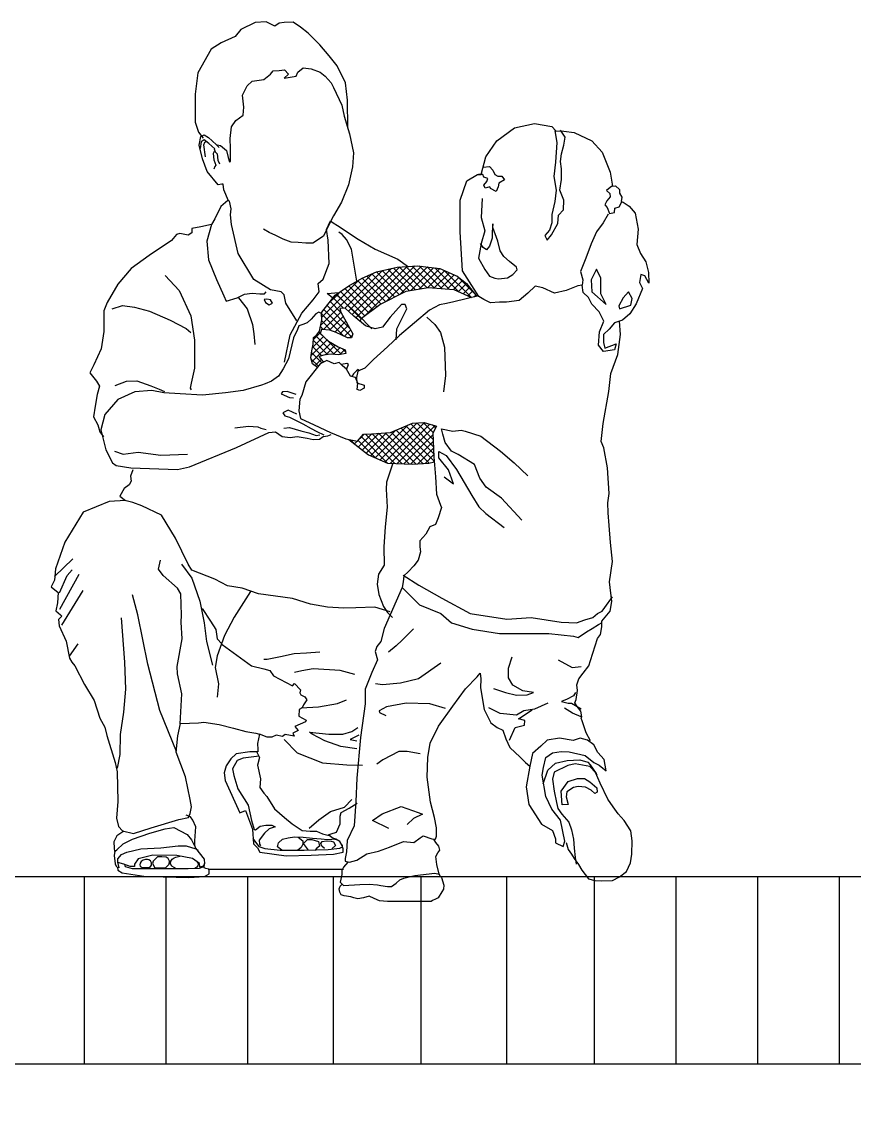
# Model space of a CAD drawing. Header units: millimetres. Extents: x 462666 to 1244237, y 2328025 to 3795663.
# Drawn here: x 1154283 to 1155346, y 2915353 to 2916734 of the extents above; entities that cross this region are included whole.
import ezdxf

# ---------------------------------------------------------------- set-up
doc = ezdxf.new("R2010")
doc.units = ezdxf.units.MM
doc.layers.add('MUR-POH', color=64, linetype='Continuous')
pattern_1 = [(45, (1151627.726, 2915457.6314), (-4.419417, 4.419417), []), (135, (1151627.726, 2915457.6314), (-4.419417, -4.419417), [])]

msp = doc.modelspace()

# ---------------------------------------------------------------- hatches: boundary and pattern name
at = {"layer": 'MUR-POH'}
h = msp.add_hatch(dxfattribs=at)
h.set_pattern_fill('ANSI37', color=252, scale=50, style=0)
h.set_pattern_definition(pattern_1)
h.paths.add_polyline_path([(1154839, 2916409.7), (1154816.8, 2916419.3), (1154788.4, 2916423), (1154762.6, 2916421.1), (1154736, 2916415.2), (1154717.9, 2916406.9), (1154700.6, 2916397.1), (1154684.8, 2916386.4), (1154712.1, 2916360.7), (1154717, 2916355.9), (1154740.2, 2916373.5), (1154773.9, 2916390.6), (1154801.8, 2916395.2), (1154834.8, 2916392.5), (1154857.3, 2916382.4), (1154863.7, 2916384), (1154861.1, 2916387.6), (1154850.8, 2916400.1)])
h = msp.add_hatch(dxfattribs=at)
h.set_pattern_fill('ANSI37', color=252, scale=50, style=0)
h.set_pattern_definition(pattern_1)
h.paths.add_polyline_path([(1154690.4, 2916363.8), (1154689.3, 2916368.4), (1154696.2, 2916369), (1154707.2, 2916358.6), (1154715.1, 2916352.2), (1154717, 2916355.9), (1154712.1, 2916360.7), (1154684.8, 2916386.4), (1154683.3, 2916385.4), (1154666.5, 2916363.9), (1154666, 2916361.5), (1154666.5, 2916354.1), (1154663.2, 2916339.6), (1154659.5, 2916334.5), (1154655.7, 2916331.2), (1154655.3, 2916322.8), (1154653.4, 2916314.4), (1154652.5, 2916305.5), (1154654.3, 2916298), (1154660.8, 2916293.4), (1154664.4, 2916298), (1154668.9, 2916300.2), (1154666.7, 2916301.9), (1154662.7, 2916307.1), (1154670.8, 2916309.4), (1154678.3, 2916310), (1154688.1, 2916309.4), (1154696.8, 2916311.2), (1154696.2, 2916315.8), (1154687, 2916319.3), (1154674.8, 2916326.8), (1154664.4, 2916336.6), (1154666.1, 2916341.8), (1154676.5, 2916340.6), (1154684.6, 2916337.8), (1154699.1, 2916330.8), (1154704.3, 2916330.8), (1154706, 2916336), (1154702, 2916343)])
h = msp.add_hatch(dxfattribs=at)
h.set_pattern_fill('ANSI37', color=252, scale=50, style=0)
h.set_pattern_definition(pattern_1)
h.paths.add_polyline_path([(1154808, 2916209.5), (1154812.5, 2916218.5), (1154796.8, 2916223), (1154781.8, 2916222.2), (1154754, 2916210.2), (1154730, 2916208.7), (1154719.5, 2916208), (1154712, 2916199), (1154700.9, 2916201.2), (1154726, 2916181.6), (1154749.9, 2916171.2), (1154781.9, 2916169.7), (1154802.7, 2916171.2), (1154809.9, 2916172.7), (1154809.4, 2916179.2)])

# ---------------------------------------------------------------- linework, layer by layer
at = {"layer": 'MUR-POH', "color": 252}
for p, q in [((1154325.3, 2916026.7), (1154348.6, 2916049)), ((1154341.6, 2916027.7), (1154347.9, 2916035)), ((1154331.6, 2916005.7), (1154341.6, 2916027.7)), ((1154356.6, 2916029.3), (1154331.9, 2915984.4)), ((1154522.3, 2915653.2), (1154693.9, 2915653.2))]:
    msp.add_line(p, q, dxfattribs=at)
for points in [[(1154699.6, 2916598.4), (1154699, 2916634.3), (1154696.7, 2916656), (1154686.1, 2916677.8), (1154675.5, 2916690.7), (1154663.7, 2916704.8), (1154649, 2916719.5), (1154639, 2916727.2), (1154629.6, 2916733.6), (1154618.4, 2916733.1), (1154611.9, 2916732.5), (1154606.6, 2916728.4), (1154595.4, 2916734.2), (1154581.3, 2916733.1), (1154563.1, 2916724.2), (1154556, 2916715.4), (1154537.8, 2916707.2), (1154525.4, 2916699), (1154508.4, 2916669), (1154504.8, 2916641.9), (1154504.8, 2916606.1), (1154508.9, 2916593.1), (1154514.8, 2916585.5)], [(1154533.3, 2916577.2), (1154537.1, 2916576.1), (1154544.6, 2916570), (1154546.7, 2916561.1), (1154548.4, 2916555.3), (1154549.8, 2916555.7), (1154549.8, 2916572.4), (1154549.4, 2916585.4), (1154551.1, 2916600.1), (1154556.6, 2916608.3), (1154565.8, 2916615.1), (1154566.8, 2916625), (1154565, 2916640.3), (1154571.3, 2916652.2), (1154577.7, 2916658.5), (1154592.5, 2916660.3), (1154601, 2916667.3), (1154604.4, 2916671.5), (1154611.9, 2916672.1), (1154618.6, 2916672.8), (1154623.8, 2916667.3), (1154618.3, 2916662.2), (1154633.8, 2916664.9), (1154635.9, 2916670), (1154642.4, 2916675.5), (1154652.9, 2916673.9), (1154664.2, 2916669.8), (1154670.4, 2916664.5), (1154678.3, 2916656.2), (1154681.4, 2916650.4), (1154691.8, 2916627.7), (1154694.8, 2916613.6), (1154701.7, 2916591.2), (1154706.8, 2916566.8), (1154705.6, 2916549.1), (1154700.5, 2916526.1), (1154691.4, 2916504.2), (1154681.3, 2916486.6), (1154676.5, 2916477.5), (1154668.4, 2916460.6), (1154654.9, 2916451.8), (1154646.1, 2916451.8), (1154636, 2916452.5), (1154627.2, 2916452.9), (1154617.1, 2916456.9), (1154607.6, 2916461.6), (1154599.2, 2916465.3), (1154592.1, 2916469.4)], [(1154547.1, 2916505.6), (1154541.3, 2916519.9), (1154540.6, 2916526.8), (1154539, 2916526.8), (1154534, 2916526), (1154520.1, 2916543), (1154514, 2916559.1), (1154509.7, 2916576.5), (1154512, 2916587.7), (1154516.3, 2916590), (1154521.7, 2916586.5), (1154526.3, 2916582.3), (1154532.1, 2916577.3), (1154535.2, 2916573.8)], [(1154963.7, 2916595.1), (1154966, 2916580), (1154964.5, 2916555), (1154962.2, 2916536.8), (1154965.3, 2916519.3), (1154963.7, 2916504.9), (1154959.9, 2916488.2), (1154959.9, 2916477.6), (1154956.9, 2916468.5), (1154950.8, 2916461.7), (1154953.9, 2916455.6), (1154959.2, 2916462.5), (1154967.5, 2916476.9), (1154968.3, 2916487.5), (1154974.4, 2916494.3), (1154975.1, 2916506.4), (1154969.8, 2916519.3), (1154972.1, 2916533), (1154972.1, 2916546.6), (1154970.6, 2916555.7), (1154972.1, 2916565.6), (1154975.1, 2916576.9), (1154976.6, 2916586.8), (1154970.6, 2916595.9)], [(1154529.8, 2916572.2), (1154522.1, 2916578.8), (1154516.3, 2916583.4), (1154512.4, 2916581.1), (1154511.3, 2916572.6)], [(1154517.8, 2916561.8), (1154515.9, 2916577.2), (1154517.2, 2916580.7), (1154518.9, 2916581.3)], [(1154528.9, 2916572.1), (1154530.2, 2916568), (1154532.7, 2916565.8), (1154533.5, 2916557.5), (1154535.9, 2916553.1)], [(1154528.9, 2916568.8), (1154527.8, 2916566.1), (1154528.6, 2916558), (1154531.3, 2916551.2), (1154530, 2916549.6), (1154528.6, 2916546.1)], [(1154872, 2916548.5), (1154880, 2916549.6), (1154884.3, 2916544.8), (1154887, 2916539.4), (1154890.7, 2916537.3), (1154896, 2916537.3), (1154899.2, 2916532.5), (1154892.3, 2916528.3), (1154891.2, 2916523.5), (1154888.6, 2916517.6), (1154881.6, 2916521.3), (1154880.6, 2916523.5), (1154874.7, 2916521.9), (1154873.1, 2916525.6), (1154876.8, 2916530.4), (1154877.9, 2916534.1), (1154873.1, 2916535.7), (1154871.5, 2916539.4), (1154866.2, 2916539.4)], [(1155036.3, 2916524.5), (1155029.4, 2916518.7), (1155033.6, 2916514.9), (1155034.2, 2916510.7), (1155029.9, 2916505.9), (1155027.2, 2916500.6), (1155030.4, 2916497.4), (1155033.1, 2916489.4), (1155039.5, 2916491), (1155040, 2916496.3), (1155045.4, 2916497.9), (1155049.1, 2916504.3)], [(1154634.5, 2916352.6), (1154620.3, 2916375.4), (1154618.1, 2916386), (1154614.6, 2916389.6), (1154601, 2916392.4), (1154579.7, 2916405.2), (1154559.8, 2916438.6), (1154551.2, 2916475.6), (1154549.8, 2916487.7), (1154550.5, 2916495.5), (1154548.4, 2916505.4), (1154546.3, 2916506.1), (1154537.7, 2916498.3), (1154529.9, 2916482.7), (1154525.6, 2916475.6), (1154512.1, 2916472.7), (1154500.7, 2916470.6), (1154500.7, 2916464.9), (1154495.8, 2916462.1), (1154485.1, 2916464.2), (1154480.8, 2916462.8), (1154474.4, 2916455), (1154446, 2916435.8), (1154423.2, 2916419.4), (1154406.1, 2916399.5), (1154392.6, 2916376.1), (1154388.3, 2916365.4), (1154388.3, 2916339.1), (1154384.8, 2916317.1), (1154375.5, 2916296.5), (1154370.5, 2916286.5), (1154379.1, 2916275.9), (1154382.6, 2916269.5), (1154379.8, 2916258.8), (1154377.1, 2916243.8), (1154375.3, 2916230.1), (1154380.6, 2916220.1), (1154383, 2916211.1), (1154387.7, 2916204.6)], [(1154870.8, 2916508.8), (1154869.4, 2916484.5), (1154874.1, 2916467.6), (1154869.4, 2916451.4), (1154866, 2916432.5), (1154874.1, 2916418.3), (1154880.2, 2916409.6), (1154887, 2916406.9), (1154891.7, 2916406.2), (1154903.2, 2916407.5), (1154909.9, 2916411.6), (1154915.3, 2916417.7), (1154914.7, 2916421), (1154905.9, 2916428.5), (1154898.5, 2916434.5), (1154893.7, 2916442), (1154891, 2916454.1), (1154884.3, 2916471.7), (1154884.3, 2916476.4), (1154883.6, 2916466.3), (1154883.6, 2916458.2), (1154880.2, 2916448), (1154876.2, 2916443.3), (1154872.1, 2916446), (1154868.7, 2916451.4)], [(1154525.6, 2916475.6), (1154519.5, 2916454.1), (1154522, 2916430.3), (1154532, 2916405.3), (1154541.4, 2916384.7), (1154544.5, 2916377.8), (1154558.3, 2916382.1), (1154567.7, 2916386.5), (1154577.7, 2916387.8), (1154587.1, 2916387.2), (1154593.4, 2916387.2), (1154595.2, 2916389.7)], [(1154672.2, 2916469.2), (1154677.2, 2916480), (1154681, 2916477.7), (1154686.5, 2916474.2), (1154712.9, 2916456.7), (1154734.3, 2916443.9), (1154763.4, 2916431.1), (1154777, 2916421.4)], [(1155031.7, 2916488.9), (1155025.1, 2916477.5), (1155016.5, 2916466), (1155009.8, 2916450.8), (1155003.1, 2916432.7), (1154996.4, 2916415.5), (1154999.3, 2916405), (1154998.3, 2916398.3)], [(1154618.8, 2916300), (1154625.9, 2916334.9), (1154640.9, 2916362.6), (1154655.1, 2916379.6), (1154662.9, 2916389.6), (1154661.5, 2916400.2), (1154667.9, 2916405.9), (1154675.7, 2916425.8), (1154674.3, 2916455.7), (1154672.2, 2916469.2)], [(1154711, 2916403.2), (1154704, 2916443.9), (1154697.8, 2916456.4), (1154692.3, 2916462.6), (1154688, 2916465.7)], [(1154660.9, 2916293.3), (1154654.3, 2916298), (1154652.5, 2916305.5), (1154653.4, 2916314.4), (1154655.3, 2916322.8), (1154655.7, 2916331.2), (1154659.5, 2916334.5), (1154663.2, 2916339.6), (1154666.5, 2916354.1), (1154666, 2916361.5), (1154666.5, 2916363.9), (1154683.3, 2916385.4), (1154700.6, 2916397.1), (1154717.9, 2916406.9), (1154736, 2916415.2), (1154762.6, 2916421.1), (1154788.4, 2916423), (1154816.8, 2916419.3), (1154839, 2916409.7), (1154850.8, 2916400.1), (1154861.1, 2916387.6), (1154864.1, 2916383.5)], [(1154466.6, 2916410.6), (1154484.3, 2916391.2), (1154499.3, 2916359), (1154504.1, 2916328.1), (1154504.1, 2916292.4), (1154499.7, 2916273), (1154498.4, 2916266.8), (1154499.7, 2916264.6)], [(1154715.1, 2916352.2), (1154717, 2916355.9), (1154740.2, 2916373.5), (1154773.9, 2916390.6), (1154801.8, 2916395.2), (1154834.8, 2916392.5), (1154857.3, 2916382.4)], [(1154559.9, 2916381.8), (1154571, 2916367.9), (1154577.8, 2916347.8), (1154579.7, 2916336.1), (1154580.9, 2916322.5)], [(1154866, 2916384.6), (1154834.8, 2916376.7), (1154825.3, 2916374.6), (1154816.3, 2916373), (1154803.6, 2916366.2), (1154765.5, 2916333.9), (1154750.2, 2916319.6), (1154732.2, 2916303.2), (1154721.1, 2916292.1), (1154712.1, 2916288.4), (1154710.5, 2916280.5), (1154711, 2916273.6), (1154720.5, 2916270.5), (1154720.5, 2916266.8), (1154714.7, 2916263.6), (1154711.5, 2916265.2), (1154712.1, 2916273.1), (1154709.4, 2916280.5), (1154703.1, 2916282.1), (1154697.8, 2916291.1), (1154692.5, 2916295.3), (1154688.3, 2916299.5), (1154681.9, 2916298), (1154672.9, 2916302.2), (1154664.4, 2916298), (1154646, 2916274.7), (1154640.7, 2916257.4), (1154638.5, 2916252.9), (1154637, 2916238), (1154639.2, 2916228.2), (1154656.5, 2916220), (1154677.5, 2916210.2), (1154697, 2916202), (1154712, 2916199), (1154719.5, 2916208), (1154730, 2916208.7), (1154754, 2916210.2), (1154781.8, 2916222.2), (1154796.8, 2916223), (1154812.5, 2916218.5), (1154808, 2916209.5), (1154809.4, 2916179.2), (1154811.5, 2916153.7), (1154812.6, 2916131.4), (1154817.9, 2916117.6), (1154819, 2916114.4), (1154814.7, 2916101.6), (1154811.5, 2916093.1), (1154804.1, 2916090), (1154798.8, 2916080.4), (1154791.3, 2916071.9), (1154791.3, 2916064.5), (1154792.4, 2916058.1), (1154789.2, 2916047.5), (1154783.9, 2916040), (1154776.4, 2916032.6), (1154771.1, 2916027.3), (1154770.1, 2916019.8), (1154769, 2916012.4), (1154745.9, 2915960.4), (1154741.6, 2915943.5), (1154736.3, 2915937.1), (1154734.2, 2915930.8), (1154737.4, 2915920.2), (1154730, 2915904.3), (1154721.5, 2915883.1), (1154721.5, 2915864.1), (1154715.7, 2915821.3), (1154711.1, 2915769.2), (1154709.7, 2915739.5), (1154707.8, 2915708.5), (1154698.5, 2915690), (1154697.9, 2915675.5), (1154695.9, 2915667), (1154695.9, 2915663.7), (1154701.8, 2915662.3), (1154711.1, 2915665), (1154723.6, 2915672.9), (1154738.8, 2915676.2), (1154752.7, 2915681.5), (1154770.5, 2915688.7), (1154783.7, 2915687.4), (1154791.6, 2915693.3), (1154795.6, 2915696), (1154806.8, 2915692), (1154811.4, 2915691.4), (1154812.7, 2915695.3), (1154812.7, 2915705.9), (1154810.1, 2915719.1), (1154804.8, 2915738.8), (1154800.8, 2915770.5), (1154801.5, 2915795.6), (1154804.6, 2915813.9), (1154815, 2915835.8), (1154833.3, 2915861.3), (1154849.4, 2915883.2), (1154864.6, 2915898.8), (1154868.2, 2915903.5), (1154869.2, 2915896.2), (1154868.7, 2915884.7), (1154873.4, 2915857.1), (1154881.7, 2915839.9), (1154890.1, 2915834.2), (1154897.4, 2915830.6), (1154901, 2915819.6), (1154906.3, 2915808.3), (1154919.3, 2915796), (1154926.1, 2915789.5), (1154931.5, 2915784.7), (1154926.9, 2915758.5), (1154930.3, 2915735.8), (1154946.7, 2915710.7), (1154960.7, 2915702.6), (1154964.2, 2915692.1), (1154964.2, 2915686.8), (1154974.1, 2915682.2), (1154976.4, 2915689.2), (1154970.6, 2915716), (1154959.5, 2915729.9), (1154951.9, 2915746.2), (1154947.3, 2915773), (1154949, 2915782.9), (1154951.9, 2915795.8), (1154960.7, 2915801.6), (1154971.8, 2915803.3), (1154981.7, 2915802.8), (1155002.1, 2915798.1), (1155013.2, 2915789.4), (1155020.2, 2915785.9), (1155028.9, 2915778.9), (1155026.6, 2915793.4), (1155018.4, 2915802.2), (1155013.2, 2915812.1), (1155005, 2915817.9), (1154995.7, 2915820.2), (1154986.9, 2915817.3), (1154969.4, 2915820.2), (1154953.7, 2915817.9), (1154945.5, 2915810.3), (1154935, 2915801), (1154931.5, 2915784.7)], [(1154680.2, 2916381.4), (1154673.3, 2916387.6), (1154688.1, 2916388.6)], [(1154684.8, 2916386.4), (1154712.1, 2916360.7), (1154730.3, 2916342.5)], [(1154399, 2916367.8), (1154411.9, 2916372.2), (1154427.3, 2916370), (1154446.7, 2916365.2), (1154472.8, 2916353.3), (1154493.1, 2916342.7), (1154499.3, 2916337.8)], [(1154761, 2916328.5), (1154762.2, 2916342.4), (1154774.9, 2916367.8), (1154772.6, 2916373.6), (1154767.9, 2916373.6), (1154753.5, 2916357.4), (1154743.6, 2916344.7), (1154734.4, 2916342.4), (1154722.2, 2916346.4), (1154707.2, 2916358.6), (1154696.2, 2916369), (1154689.3, 2916368.4), (1154690.4, 2916363.8), (1154702, 2916343), (1154706, 2916336), (1154704.3, 2916330.8), (1154699.1, 2916330.8), (1154684.6, 2916337.8), (1154676.5, 2916340.6), (1154666.1, 2916341.8), (1154664.4, 2916336.6), (1154674.8, 2916326.8), (1154687, 2916319.3), (1154696.2, 2916315.8), (1154696.8, 2916311.2), (1154688.1, 2916309.4), (1154678.3, 2916310), (1154670.8, 2916309.4), (1154662.7, 2916307.1), (1154666.7, 2916301.9), (1154668.9, 2916300.2)], [(1154666.7, 2916361.4), (1154662.5, 2916363.7), (1154658.8, 2916361.4), (1154652.8, 2916354.9), (1154647.7, 2916350.3), (1154642.1, 2916348), (1154637, 2916346.1), (1154635.2, 2916341.5), (1154630, 2916330.8), (1154624, 2916304.4), (1154617.1, 2916291.4), (1154611, 2916282.1), (1154602.2, 2916275.7), (1154593.9, 2916272.4), (1154589.2, 2916270.6), (1154566, 2916263.6), (1154543.6, 2916261), (1154514, 2916257.7), (1154485.7, 2916259.7), (1154464.7, 2916261), (1154449.5, 2916263.6), (1154427.8, 2916262.3), (1154406.1, 2916252.4), (1154389.7, 2916233.4), (1154384.4, 2916213.7), (1154391, 2916188), (1154399.5, 2916171.6), (1154404.1, 2916168.3), (1154422.6, 2916165.1), (1154482.4, 2916163.1), (1154497.5, 2916166.4), (1154557.4, 2916191.3), (1154598.8, 2916210.4), (1154607.4, 2916211), (1154615.9, 2916205.1), (1154625.8, 2916203.8), (1154635, 2916205.1), (1154647.5, 2916203.2), (1154655.4, 2916201.2), (1154663.3, 2916201.8), (1154667.9, 2916205.1), (1154673.8, 2916205.8), (1154678.4, 2916207.8)], [(1154800.3, 2916357.3), (1154810.5, 2916348), (1154817.5, 2916337.8), (1154822.6, 2916319.2), (1154824, 2916282.9), (1154821.7, 2916262)], [(1155009, 2915816.9), (1155003.3, 2915827.3), (1154998.6, 2915842.6), (1154997.1, 2915845.8), (1154997.8, 2915847.6), (1154996.7, 2915854.9), (1154992, 2915860.7), (1154989.1, 2915865.4), (1154990.6, 2915869.8), (1154992.4, 2915881.1), (1154991.5, 2915888.4), (1154994.2, 2915896.2), (1154999.7, 2915903.1), (1155007.1, 2915912.7), (1155008.9, 2915919.6), (1155017.8, 2915947.6), (1155021.9, 2915952.8), (1155023.6, 2915962.6), (1155023.6, 2915969.6), (1155034, 2915982.2), (1155036.3, 2915994.9), (1155033.4, 2916019.7), (1155036.9, 2916045.6), (1155034.6, 2916069.8), (1155032.9, 2916091.6), (1155031.7, 2916107.8), (1155031.1, 2916120.4), (1155032.9, 2916132.5), (1155030.8, 2916165.3), (1155025.9, 2916190.6), (1155022.6, 2916198.8), (1155025.1, 2916221.7), (1155032.4, 2916262.5), (1155034.9, 2916285.3), (1155043.9, 2916309.8), (1155047.1, 2916335.1), (1155046.1, 2916352.3)], [(1154697.9, 2916290.7), (1154700.4, 2916297), (1154698.4, 2916298.4), (1154691.3, 2916297), (1154690.9, 2916297)], [(1154714.4, 2916288.7), (1154712.7, 2916290.7), (1154710.7, 2916288.7), (1154706.7, 2916285), (1154704.4, 2916281.6)], [(1154402.7, 2916270), (1154417.4, 2916275.6), (1154430.3, 2916276), (1154448.4, 2916269.7), (1154458.9, 2916265.5), (1154465.8, 2916262.7)], [(1154633.8, 2916258.7), (1154622.1, 2916262.6), (1154616, 2916262.2), (1154614.6, 2916259.4), (1154625.3, 2916254.8), (1154630.3, 2916254.4)], [(1154634.5, 2916233.5), (1154623.2, 2916238.8), (1154616.4, 2916235.3), (1154619.2, 2916231.3), (1154625.3, 2916229.6)], [(1154625.3, 2916229.6), (1154642, 2916221.4), (1154652.6, 2916215.4), (1154660.1, 2916211.5), (1154669, 2916207.2)], [(1154555.3, 2916216.1), (1154572.9, 2916218.4), (1154584.9, 2916217.5), (1154588.6, 2916215.6), (1154595.5, 2916214.2)], [(1154617.8, 2916215.7), (1154625.3, 2916216.8), (1154639.5, 2916212.5), (1154649.8, 2916209.7), (1154659, 2916206.5), (1154663.7, 2916207.2)], [(1154921.3, 2916098.5), (1154895.6, 2916126.5), (1154876, 2916140.6), (1154868, 2916152.2), (1154861, 2916169.5), (1154840.4, 2916182.1), (1154831.6, 2916186.3), (1154823.6, 2916197.5), (1154820.8, 2916208.3), (1154818.9, 2916214.8), (1154833.4, 2916212), (1154844.2, 2916213.4), (1154849.3, 2916212), (1154869, 2916205.5), (1154894.2, 2916186.3), (1154911.5, 2916171.4), (1154929.3, 2916155)], [(1154700.9, 2916201.2), (1154726, 2916181.6), (1154749.9, 2916171.2), (1154781.9, 2916169.7), (1154802.7, 2916171.2), (1154809.9, 2916172.7)], [(1154401.8, 2916186.5), (1154412.9, 2916182.8), (1154432.1, 2916185), (1154461, 2916181.3), (1154495, 2916182.8)], [(1154822.2, 2916153.6), (1154834.4, 2916144.8), (1154827.8, 2916162.5), (1154815.7, 2916177.9), (1154815.7, 2916185.9), (1154825, 2916180.7), (1154838.1, 2916163), (1154857.7, 2916129.8), (1154866.6, 2916115.3), (1154875.5, 2916106.9), (1154898.9, 2916089.2)], [(1154425.3, 2916162.5), (1154422.2, 2916154.6), (1154423, 2916148.2), (1154420.6, 2916143.5), (1154414.2, 2916138.7), (1154408.7, 2916129.2), (1154415.8, 2916123.6), (1154395.1, 2916122.1), (1154361.8, 2916108.6), (1154338.7, 2916070.5), (1154326.8, 2916036.3), (1154325.2, 2916022), (1154321.3, 2916013.3), (1154330, 2916006.2), (1154329, 2915993.1), (1154327.2, 2915982.9), (1154332.9, 2915977.5), (1154334.8, 2915976), (1154330.4, 2915971.6), (1154331.5, 2915963.7), (1154340.4, 2915944), (1154344.5, 2915922.4), (1154347.5, 2915917.5), (1154351.5, 2915912.5), (1154363.7, 2915889), (1154375.8, 2915868.4), (1154383.2, 2915845.8), (1154389.4, 2915834.5), (1154392.1, 2915823.7), (1154402.9, 2915789.5), (1154405.1, 2915777.3), (1154406.2, 2915739.8), (1154404.6, 2915718.3), (1154406.8, 2915707.9), (1154412.3, 2915702.4), (1154426.1, 2915699), (1154448.7, 2915706.2), (1154484, 2915716.7), (1154496.2, 2915719.4), (1154498.4, 2915724.4), (1154500, 2915732.7), (1154498.4, 2915742), (1154492.3, 2915771.1), (1154480.4, 2915802.4), (1154482.5, 2915823.3), (1154486, 2915839.3), (1154509, 2915840), (1154515.9, 2915840.7), (1154535.4, 2915837.9), (1154553.5, 2915833), (1154569.6, 2915828.9), (1154582.1, 2915826.8), (1154587, 2915825.4), (1154584.2, 2915813.6), (1154584.9, 2915805.9), (1154584.9, 2915803.1), (1154574.4, 2915803.1), (1154557, 2915800.3), (1154550.1, 2915794.1), (1154544.5, 2915785), (1154541.7, 2915776), (1154543.1, 2915766.2), (1154561.9, 2915725.2), (1154568.9, 2915728), (1154577.9, 2915704.3), (1154579.3, 2915685.5), (1154584.3, 2915680.4), (1154587.3, 2915674.8), (1154620.7, 2915670.5), (1154652.8, 2915671.1), (1154681.2, 2915672.3), (1154693.6, 2915674.8), (1154693.6, 2915679.1), (1154692.3, 2915683.4), (1154689.2, 2915688.4), (1154684.3, 2915691.5), (1154679.4, 2915693.3), (1154675, 2915697), (1154678.1, 2915698.3), (1154684.9, 2915700.7), (1154689.9, 2915711.2), (1154689.9, 2915721.1), (1154691.1, 2915725.4), (1154701, 2915731), (1154711.5, 2915737.7)], [(1154756.4, 2916169.7), (1154749, 2916147), (1154748.4, 2916137.8), (1154749.7, 2916115.2), (1154747.2, 2916090.1), (1154745.4, 2916064.4), (1154746, 2916041.1), (1154738.6, 2916029.5), (1154736.8, 2916016.6), (1154739.2, 2916003.8), (1154744.8, 2915988.5), (1154750.3, 2915980.5), (1154756.4, 2915974.4)], [(1154753.3, 2915981.4), (1154733.9, 2915987.5), (1154709.9, 2915986.8), (1154694.5, 2915986), (1154673.6, 2915987.5), (1154652, 2915991.4), (1154628.8, 2915998.4), (1154585.4, 2916004.5), (1154564.6, 2916011.5), (1154546, 2916014.6), (1154529.8, 2916023.1), (1154500.4, 2916034.7), (1154495.7, 2916042.4), (1154479.5, 2916075.6), (1154461.7, 2916105), (1154436.7, 2916116.9), (1154425.3, 2916121.1), (1154415, 2916123.4)], [(1154485.6, 2915838.6), (1154487.7, 2915877.1), (1154482.3, 2915902.3), (1154481.8, 2915911.9), (1154488.1, 2915947), (1154486.9, 2915968.4), (1154487.3, 2915977.2), (1154486.6, 2916004.3), (1154482.1, 2916011.7), (1154463.9, 2916027.7), (1154458, 2916035.8), (1154460.6, 2916047.3)], [(1154487.2, 2916042.4), (1154500.4, 2916024.6), (1154504.1, 2916014.7), (1154510.7, 2915995.1), (1154516.3, 2915967.4), (1154519.1, 2915943.5), (1154527.1, 2915913.6)], [(1154770.2, 2916028.3), (1154789.9, 2916015.7), (1154819.2, 2915999), (1154855.7, 2915979.3), (1154902.4, 2915972.1), (1154933.5, 2915974.5), (1154971.8, 2915968.5), (1154991, 2915967.3), (1155001.7, 2915971.5), (1155011.9, 2915974.5), (1155017.9, 2915979.3), (1155023.9, 2915982.2), (1155027.5, 2915987), (1155037.1, 2916000.8)], [(1154334.9, 2915964.4), (1154361.9, 2916008.7)], [(1154575.5, 2916007.3), (1154554.6, 2915974.7), (1154542.1, 2915951.3), (1154532.9, 2915925.5), (1154530.4, 2915910.4), (1154534.5, 2915889.6), (1154532.9, 2915872.9)], [(1154769, 2916012.4), (1154791.1, 2915990.6), (1154818, 2915979.3), (1154831.8, 2915967.3), (1154858.1, 2915959.5), (1154892.8, 2915954.1), (1154955.7, 2915954.1), (1154987.4, 2915950.6), (1154993.4, 2915948.8), (1155004.1, 2915955.9), (1155011.3, 2915960.1), (1155019.1, 2915965.5), (1155023.9, 2915967.9)], [(1154481.1, 2915803.2), (1154459.8, 2915855.5), (1154444.5, 2915914.6), (1154431.6, 2915977.6), (1154424.7, 2916003.3)], [(1154513.7, 2915985.6), (1154524.5, 2915969.7), (1154531.2, 2915958.9), (1154532.9, 2915947.2), (1154538.7, 2915940.5)], [(1154410.2, 2915973.8), (1154414.5, 2915917.5), (1154416.1, 2915883.1), (1154413.4, 2915853.6), (1154409.2, 2915824.9), (1154408.7, 2915799.7), (1154405.4, 2915782.1)], [(1154783.4, 2915959.7), (1154768.8, 2915945.2), (1154761.2, 2915938.3), (1154751.5, 2915929.9)], [(1154344.3, 2915925.1), (1154355.6, 2915940.7)], [(1154539.3, 2915939.8), (1154576.8, 2915912.6), (1154592.3, 2915908.9), (1154600.2, 2915906.5), (1154604.9, 2915900), (1154628.8, 2915887.3), (1154631.6, 2915890.2), (1154639.1, 2915882.2), (1154638.2, 2915878.4), (1154639.6, 2915875.6), (1154644.8, 2915873.3), (1154647.1, 2915869.1), (1154642.9, 2915863), (1154641.2, 2915859.1), (1154637.3, 2915857.1), (1154637, 2915848.3), (1154646.5, 2915843.3), (1154645.5, 2915841.4), (1154631.7, 2915835.1), (1154636.3, 2915830.2), (1154629.4, 2915826.9), (1154631.1, 2915823), (1154619.6, 2915825), (1154616, 2915822.4), (1154608.1, 2915824.3), (1154602.5, 2915821.7), (1154596.6, 2915821.7), (1154587, 2915825.4)], [(1154664, 2915930), (1154646.8, 2915928.7), (1154630.9, 2915928), (1154613.7, 2915924), (1154596.5, 2915920.7), (1154592.5, 2915920.7)], [(1154885.3, 2915883.7), (1154900.7, 2915878.8), (1154914.8, 2915875.1), (1154928.4, 2915875.7), (1154936.4, 2915878.8), (1154922.8, 2915880.6), (1154909.9, 2915888), (1154904.4, 2915897.2), (1154904.4, 2915909.5), (1154909.3, 2915924.2)], [(1154818.1, 2915916.1), (1154789.6, 2915896), (1154766.7, 2915890.4), (1154743.8, 2915888.4), (1154734.8, 2915889.7)], [(1154967.8, 2915920.5), (1154985.6, 2915910.7), (1154997.3, 2915911.9)], [(1154708.4, 2915901.5), (1154689.8, 2915906.8), (1154655.4, 2915908.8), (1154640.8, 2915906.2), (1154631.6, 2915904.2)], [(1154640.2, 2915859.2), (1154662, 2915860.5), (1154686.5, 2915864.5), (1154697.8, 2915869.1)], [(1154989.9, 2915878.8), (1154987.4, 2915874.4), (1154979.4, 2915870.1), (1154972.1, 2915867.1), (1154980.7, 2915865.2), (1154985, 2915865.2), (1154997.3, 2915857.9)], [(1154824, 2915858.1), (1154804, 2915864), (1154774.1, 2915865), (1154749, 2915860.2), (1154739.4, 2915855.4), (1154739.7, 2915853), (1154748, 2915849.5)], [(1154954.8, 2915865.2), (1154937.6, 2915857.2), (1154924.1, 2915855.4), (1154914.8, 2915849.9), (1154893.9, 2915851.7), (1154879.2, 2915859.1)], [(1154905.6, 2915817.9), (1154913, 2915833.9), (1154924.7, 2915837), (1154925.3, 2915843.1), (1154917.3, 2915844.9), (1154934.5, 2915856.6)], [(1154997.3, 2915847.4), (1154986.2, 2915852.3), (1154975.8, 2915858.5)], [(1154711, 2915806.9), (1154690.5, 2915809.6), (1154670, 2915816.9), (1154654.1, 2915825.5), (1154650.8, 2915828.1), (1154675.3, 2915825.5), (1154693.1, 2915825.5), (1154704.4, 2915828.8), (1154712.3, 2915834.1)], [(1154618.3, 2915818.9), (1154634.9, 2915801.7), (1154667.3, 2915789.1), (1154698.4, 2915786.4), (1154718.3, 2915785.8)], [(1154713.7, 2915824.1), (1154702.4, 2915818.9), (1154711, 2915816.9)], [(1154583.6, 2915802.5), (1154586.7, 2915795.7), (1154584.3, 2915785.9), (1154588, 2915768.6), (1154587.3, 2915757.5), (1154592.3, 2915750.1), (1154596, 2915745.8), (1154605.9, 2915730.3), (1154618.8, 2915719.2), (1154628.7, 2915711.2), (1154641.1, 2915702.6), (1154651.6, 2915702), (1154659.6, 2915702), (1154667, 2915698.3), (1154675.7, 2915696.4)], [(1154791.7, 2915800.4), (1154775.4, 2915803.5), (1154764.4, 2915803.5), (1154744.2, 2915792.6), (1154736.4, 2915787.2)], [(1154586.5, 2915797.6), (1154565.8, 2915794.7), (1154558.5, 2915792.1), (1154552.2, 2915781.4), (1154554.1, 2915772.6), (1154559.2, 2915755.7), (1154572.5, 2915735.1), (1154576.5, 2915715.6), (1154580.2, 2915703.8), (1154581.7, 2915703.5), (1154587.9, 2915708.2), (1154594.9, 2915709.4), (1154602.6, 2915709.4), (1154606.7, 2915707.5), (1154599.3, 2915704.9), (1154593.1, 2915699.4), (1154586.5, 2915690.2), (1154586.8, 2915685.4), (1154588.3, 2915682.9)], [(1154948.5, 2915762.2), (1154954.4, 2915779.5), (1154964.5, 2915788.4), (1154979.4, 2915792), (1154995.5, 2915792.6), (1155005.7, 2915789.6), (1155008.6, 2915786.6), (1155016.4, 2915775.3), (1155017, 2915773.5)], [(1154978.2, 2915687.2), (1154980.6, 2915678.3), (1154984.8, 2915672.3), (1154988.4, 2915667), (1154993.7, 2915659.2), (1154997.9, 2915652.1), (1155006.3, 2915640.8), (1155014.6, 2915639), (1155023.5, 2915638.4), (1155037.2, 2915639), (1155046.2, 2915643.7), (1155055.1, 2915650.3), (1155059.9, 2915661.6), (1155061.7, 2915672.3), (1155062.3, 2915689.6), (1155060.5, 2915702.1), (1155052.1, 2915715.2), (1155044.4, 2915724.1), (1155037.8, 2915733), (1155031.3, 2915742.6), (1155021.2, 2915762.8), (1155015.2, 2915776.5), (1155008, 2915784.2), (1154989.6, 2915787.8), (1154980, 2915785.4), (1154962.8, 2915777.1), (1154960.4, 2915768.2), (1154962.8, 2915752.7), (1154965.7, 2915738.4), (1154967.5, 2915730.7), (1154972.3, 2915723.5), (1154981.2, 2915713.4), (1154984.8, 2915703.3), (1154987.2, 2915691.4), (1154988.4, 2915680.1), (1154989.6, 2915668.1), (1154990.8, 2915659.8)], [(1154650.1, 2915705.7), (1154662.7, 2915716.3), (1154677.2, 2915726.9), (1154695.1, 2915732.2), (1154704.4, 2915742.1)], [(1154752, 2915705.4), (1154730.9, 2915715.5), (1154743.4, 2915724.1), (1154767.6, 2915733.4), (1154789.4, 2915725.6), (1154794.8, 2915723.3), (1154783.2, 2915717.9), (1154775.4, 2915710.1)], [(1154413.7, 2915701.9), (1154405, 2915695.8), (1154401, 2915688.1), (1154401.3, 2915680.1), (1154402, 2915676), (1154405, 2915678.1), (1154413, 2915685.8), (1154424.8, 2915691.5), (1154447, 2915699.2), (1154466.5, 2915704.9), (1154477.6, 2915706.6), (1154494.7, 2915697.5), (1154500.1, 2915690.8), (1154503.4, 2915683.8), (1154504.4, 2915683.4), (1154504.4, 2915689.5), (1154505.5, 2915707.3), (1154501.8, 2915715.7), (1154498.7, 2915720), (1154493.4, 2915722.4)], [(1154578.4, 2915692.4), (1154583.1, 2915686.2), (1154586.1, 2915682.1), (1154593.8, 2915679.6), (1154613.3, 2915677.4), (1154643.9, 2915677.4), (1154674.4, 2915678.5), (1154689.5, 2915680.3), (1154692.5, 2915681.8), (1154692.8, 2915684.3)], [(1154615.5, 2915677.4), (1154610, 2915681.8), (1154611.1, 2915686.9), (1154616.3, 2915691.7), (1154623.6, 2915693.2), (1154631.4, 2915694.6), (1154642.4, 2915694.3), (1154654.6, 2915692.8), (1154665.6, 2915692.1), (1154673.7, 2915691), (1154679.2, 2915691.7), (1154681.4, 2915692.1), (1154684.7, 2915691)], [(1154636.1, 2915694.3), (1154642, 2915689.5), (1154642, 2915685.1), (1154640.2, 2915681), (1154635.4, 2915677)], [(1154649.4, 2915677.7), (1154643.1, 2915686.2), (1154647.9, 2915691), (1154653.8, 2915691.3), (1154661.9, 2915688.8), (1154663.4, 2915682.5), (1154659.7, 2915679.6), (1154657.5, 2915677)], [(1154669.6, 2915679.6), (1154666.3, 2915682.5), (1154665.2, 2915686.2), (1154666.7, 2915688.4), (1154672.2, 2915689.5), (1154678.1, 2915689.1), (1154681.4, 2915688), (1154683.6, 2915683.6), (1154679.6, 2915679.6)], [(1154816.1, 2915646.8), (1154813.2, 2915659.4), (1154811.9, 2915669.5), (1154814.4, 2915674.1), (1154816.9, 2915677.5), (1154815.7, 2915682.5), (1154811.9, 2915687.5), (1154809, 2915691.7)], [(1154402.4, 2915676.1), (1154401.6, 2915670.8), (1154402.6, 2915660.2), (1154404.1, 2915657.3), (1154405.7, 2915655.6)], [(1154504.1, 2915684.1), (1154505.1, 2915680.1), (1154516.2, 2915666), (1154516.5, 2915660.3), (1154515.2, 2915657.2), (1154510.8, 2915655.9), (1154510.2, 2915660.6), (1154501.4, 2915667), (1154481.3, 2915670.7), (1154450.7, 2915671.3), (1154432.2, 2915666.3), (1154427.5, 2915659.6), (1154427.5, 2915656.6), (1154421.8, 2915656.6), (1154413.7, 2915659.9), (1154406, 2915661.9), (1154406.3, 2915666.6), (1154411, 2915672), (1154417.8, 2915675), (1154435.6, 2915679.4), (1154461.1, 2915680.7), (1154483.3, 2915683.1), (1154493.4, 2915683.1), (1154505.8, 2915679.4), (1154508.8, 2915677.7)], [(1154405.7, 2915662.3), (1154407.3, 2915654.9), (1154405.7, 2915655.6), (1154406.3, 2915651.9), (1154411.7, 2915648.5), (1154439.3, 2915644.2), (1154464.1, 2915643.5), (1154496.7, 2915642.5), (1154516.9, 2915643.8), (1154522.6, 2915647.5), (1154522.6, 2915651.2), (1154522.3, 2915653.2), (1154518.6, 2915654.2), (1154516.2, 2915655.2), (1154516.5, 2915660.6)], [(1154480.8, 2915653.9), (1154475, 2915657.2), (1154473.5, 2915660.1), (1154473.9, 2915663.7), (1154475.6, 2915666.1), (1154478.2, 2915667.6), (1154480.3, 2915668.8), (1154485.1, 2915669.8)], [(1154507, 2915662.9), (1154509.1, 2915659.9), (1154508.2, 2915657.6), (1154506.8, 2915655.7), (1154504.2, 2915654.1)], [(1154699.7, 2915662.3), (1154693.8, 2915656), (1154691.7, 2915651.8), (1154691.7, 2915646.4), (1154689.6, 2915636.7), (1154693.8, 2915632.5), (1154714.8, 2915633.8), (1154726.6, 2915634.2), (1154737.5, 2915633.4), (1154741.7, 2915632.5), (1154750.1, 2915631.3), (1154755.2, 2915631.3), (1154761, 2915635.5), (1154765.7, 2915639.7), (1154771.1, 2915641.8), (1154781.2, 2915644.3), (1154785, 2915645.1), (1154810.6, 2915648.1), (1154816.1, 2915646.8), (1154816.9, 2915644.7), (1154819.1, 2915642.6), (1154822, 2915632.9), (1154821.6, 2915627.9), (1154819.5, 2915624.5), (1154814.8, 2915616.6), (1154811.5, 2915614.9), (1154807.7, 2915613.2), (1154805.6, 2915611.9), (1154750.1, 2915611.9), (1154740, 2915612.8), (1154733.3, 2915616.1), (1154726.6, 2915618.7), (1154719.4, 2915616.6), (1154712.3, 2915615.3), (1154707.2, 2915616.6), (1154703.4, 2915618.2), (1154695, 2915619.5), (1154690.8, 2915620.8), (1154689.1, 2915624.1), (1154688.3, 2915628.3), (1154689.6, 2915631.7), (1154691.7, 2915633.8)], [(1154515.5, 2915656.2), (1154509.8, 2915654.2), (1154496, 2915653.9), (1154424.8, 2915653.9), (1154416.1, 2915656.2), (1154415.1, 2915659.3)], [(1155410.4, 2915643.5), (1153221.4, 2915643.5)], [(1154363.4, 2915643.5), (1154363.4, 2915405.1)], [(1154467.5, 2915643.5), (1154467.5, 2915405.1)], [(1154571.6, 2915643.5), (1154571.6, 2915405.1)], [(1154680.8, 2915643.5), (1154680.8, 2915405.1)], [(1154792.7, 2915643.5), (1154792.7, 2915405.1)], [(1154902, 2915643.5), (1154902, 2915405.1)], [(1155013.9, 2915643.5), (1155013.9, 2915405.1)], [(1155118, 2915643.5), (1155118, 2915405.1)], [(1155222.1, 2915643.5), (1155222.1, 2915405.1)], [(1155326.1, 2915643.5), (1155326.1, 2915405.1)]]:
    msp.add_lwpolyline(points, dxfattribs=at)
for points in [[(1154866.6, 2916383.6), (1154845.9, 2916416.4), (1154842.9, 2916466.3), (1154842.9, 2916506.4), (1154851.4, 2916531.3), (1154864.8, 2916539.2), (1154869.7, 2916539.2), (1154875.7, 2916561.7), (1154889.7, 2916582.4), (1154912.2, 2916598.8), (1154937.8, 2916604.2), (1154959.7, 2916600.6), (1154964.6, 2916595.1), (1154974.9, 2916594.5), (1154988.3, 2916592.7), (1155010.8, 2916582.4), (1155023.7, 2916567.6), (1155034.3, 2916542.2), (1155037.1, 2916524.6), (1155041, 2916525), (1155046.2, 2916520.3), (1155046.2, 2916515.5), (1155049.1, 2916510.2), (1155048.1, 2916505), (1155050.5, 2916504), (1155058.2, 2916498.7), (1155065.8, 2916490.1), (1155070, 2916469.6), (1155068, 2916450.1), (1155072.8, 2916438.6), (1155079.5, 2916427.8), (1155082.9, 2916414.3), (1155083.6, 2916400.8), (1155078.2, 2916410.2), (1155073.4, 2916411.6), (1155071.4, 2916401.5), (1155075.5, 2916394), (1155067.3, 2916374.5), (1155059.2, 2916361.6), (1155049.8, 2916353.5), (1155039.6, 2916350.2), (1155032.9, 2916342.1), (1155025.5, 2916335.3), (1155025.5, 2916325.2), (1155027.5, 2916317.8), (1155041.7, 2916323.2), (1155039.6, 2916315.8), (1155025.5, 2916313.7), (1155019.4, 2916321.8), (1155020.7, 2916338.7), (1155026.1, 2916352.2), (1155020.1, 2916364.3), (1155010.6, 2916373.8), (1155006.5, 2916382.6), (1154999.8, 2916388.6), (1154998.4, 2916398.1), (1154993, 2916397.4), (1154978.2, 2916391.3), (1154963.3, 2916388), (1154948.4, 2916394.7), (1154938.3, 2916396.7), (1154928.9, 2916388), (1154918, 2916378.5), (1154901.8, 2916376.5), (1154893, 2916376.5), (1154881.6, 2916375.8), (1154872.8, 2916379.9)], [(1155016.5, 2916418.4), (1155009.8, 2916405), (1155010.7, 2916389.8), (1155028.9, 2916373.6), (1155022.2, 2916386.9), (1155022.2, 2916401.2), (1155022.2, 2916406.9)], [(1154603.5, 2916375.3), (1154600.7, 2916379.6), (1154596.4, 2916380.2), (1154593, 2916379.9), (1154594.5, 2916375.9), (1154599.2, 2916373.1)], [(1155057.5, 2916389.8), (1155050.8, 2916382.1), (1155045.1, 2916371.7), (1155046, 2916367.8), (1155060.4, 2916372.6), (1155062.3, 2916381.2)], [(1154980.6, 2915736), (1154972.9, 2915735.4), (1154971.7, 2915752.7), (1154980.6, 2915765.2), (1154992.6, 2915768.8), (1155001.5, 2915768.8), (1155008, 2915764.6), (1155017, 2915756.9), (1155017.6, 2915751.5), (1155014.6, 2915749.7), (1155009.8, 2915753.9), (1155002.7, 2915758), (1154993.1, 2915758.6), (1154987.2, 2915757.5), (1154978.8, 2915752.1), (1154978.2, 2915745.5)], [(1154437.2, 2915655.5), (1154446.8, 2915655.5), (1154449.3, 2915658.4), (1154449.3, 2915661.4), (1154448, 2915664.1), (1154445.7, 2915665.2), (1154443.9, 2915665.5), (1154441.6, 2915665.7), (1154438.4, 2915664.6), (1154435.9, 2915663.2), (1154434.8, 2915661.1), (1154434.3, 2915658.9), (1154434.8, 2915657.1)], [(1154453.4, 2915655.2), (1154467.1, 2915655.2), (1154471.8, 2915659.5), (1154472.1, 2915663.4), (1154470.3, 2915666.8), (1154467.8, 2915668.7), (1154462.3, 2915669.1), (1154456.9, 2915669.1), (1154453.7, 2915666.2), (1154451.2, 2915663.5), (1154450.3, 2915660.5)]]:
    msp.add_lwpolyline(points, close=True, dxfattribs=at)
at = {"layer": 'MUR-POH', "color": 1}
msp.add_lwpolyline([(1153971.4, 2912828.5), (1153971.4, 2915405.1), (1158867.7, 2915405.1), (1158867.7, 2912828.5)], dxfattribs=at)

doc.saveas('drawing.dxf')
